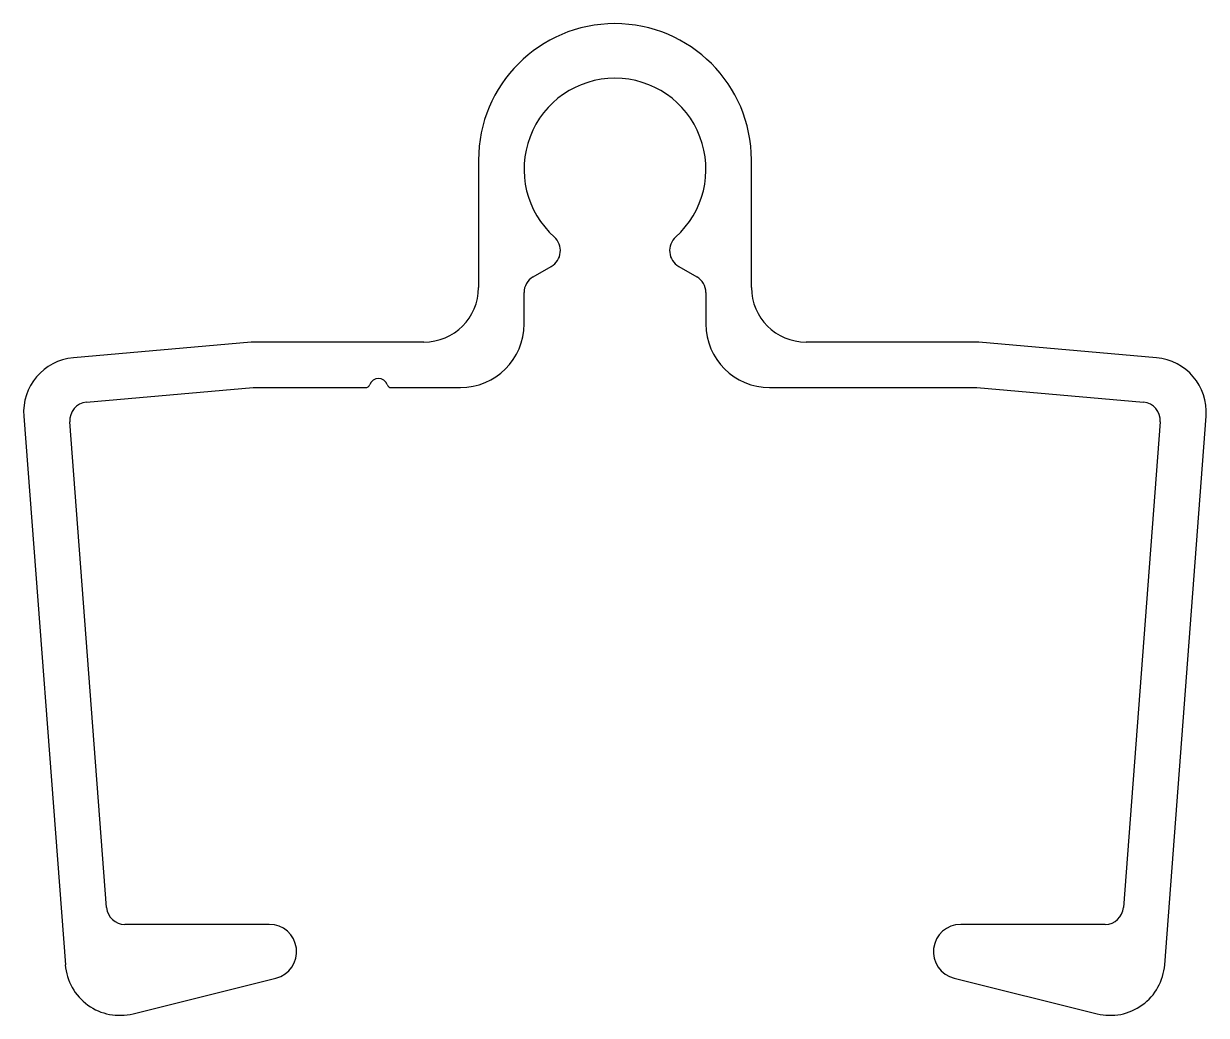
# Model space of a CAD drawing. Extents: x 1494.2 to 1559.2, y 2139.6 to 2194.1.
import ezdxf

# ---------------------------------------------------------------- set-up
doc = ezdxf.new("R2010")
doc.units = 0
doc.layers.get('0').update_dxf_attribs({"linetype": 'CONTINUOUS'})

msp = doc.modelspace()

# ---------------------------------------------------------------- linework, layer by layer
at = {"color": 0}
for p, q in [((1519.161, 2186.557), (1519.161, 2179.563)), ((1534.161, 2179.563), (1534.161, 2186.571)), ((1522.159, 2180.146), (1523.161, 2180.725)), ((1530.161, 2180.725), (1531.159, 2180.149)), ((1534.161, 2179.563), (1534.161, 2179.563)), ((1521.661, 2177.563), (1521.661, 2179.279)), ((1531.661, 2179.284), (1531.661, 2177.563)), ((1506.661, 2176.563), (1496.894, 2175.703)), ((1516.161, 2176.563), (1506.661, 2176.563)), ((1516.161, 2176.563), (1516.161, 2176.563)), ((1546.661, 2176.563), (1537.161, 2176.563)), ((1556.419, 2175.704), (1546.661, 2176.563)), ((1497.607, 2173.256), (1506.771, 2174.063)), ((1506.771, 2174.063), (1512.954, 2174.063)), ((1514.368, 2174.063), (1518.161, 2174.063)), ((1535.161, 2174.063), (1546.551, 2174.063)), ((1546.551, 2174.063), (1555.71, 2173.257)), ((1494.17, 2172.485), (1496.452, 2142.332)), ((1556.872, 2142.342), (1559.153, 2172.494)), ((1498.72, 2145.485), (1496.7, 2172.183)), ((1556.623, 2172.188), (1554.603, 2145.49)), ((1507.661, 2144.563), (1499.72, 2144.563)), ((1553.608, 2144.563), (1545.661, 2144.563)), ((1500.172, 2139.653), (1508.026, 2141.608)), ((1545.301, 2141.606), (1553.159, 2139.651))]:
    msp.add_line(p, q, dxfattribs=at)
for centre, radius, start, end in [((1526.661, 2186.563), 7.5, 0.06276, 180.04678), ((1526.661, 2186.063), 5, 311.8017, 228.1983), ((1522.661, 2181.591), 1, 300.00003, 48.14661), ((1530.661, 2181.591), 1, 131.85339, 239.99997), ((1522.661, 2179.281), 1, 120.16605, 180.12803), ((1530.661, 2179.281), 1, 0.15159, 60.17537), ((1516.161, 2179.563), 3, 270, 0), ((1537.161, 2179.563), 3, 180, 270), ((1518.161, 2177.563), 3.5, 270, 0), ((1535.161, 2177.563), 3.5, 180, 270), ((1497.161, 2172.715), 3, 95.11921, 184.40166), ((1556.161, 2172.715), 3, 355.77767, 85.06368), ((1513.661, 2174.063), 0.5, 19.47124, 160.52879), ((1512.954, 2174.313), 0.25, 270.00002, 340.52879), ((1514.368, 2174.313), 0.25, 199.47124, 270.00002), ((1497.697, 2172.26), 1, 95.1822, 184.45943), ((1555.625, 2172.26), 1, 355.85677, 85.12867), ((1499.717, 2145.563), 1, 184.44722, 270.15157), ((1553.605, 2145.563), 1, 270.15159, 355.8573), ((1507.661, 2143.063), 1.5, 284.09013, 90), ((1545.661, 2143.063), 1.5, 90, 256.12107), ((1499.443, 2142.563), 3, 184.40804, 284.05828), ((1553.88, 2142.563), 3, 256.093, 355.78229)]:
    msp.add_arc(centre, radius, start, end, dxfattribs=at)

doc.saveas('drawing.dxf')
